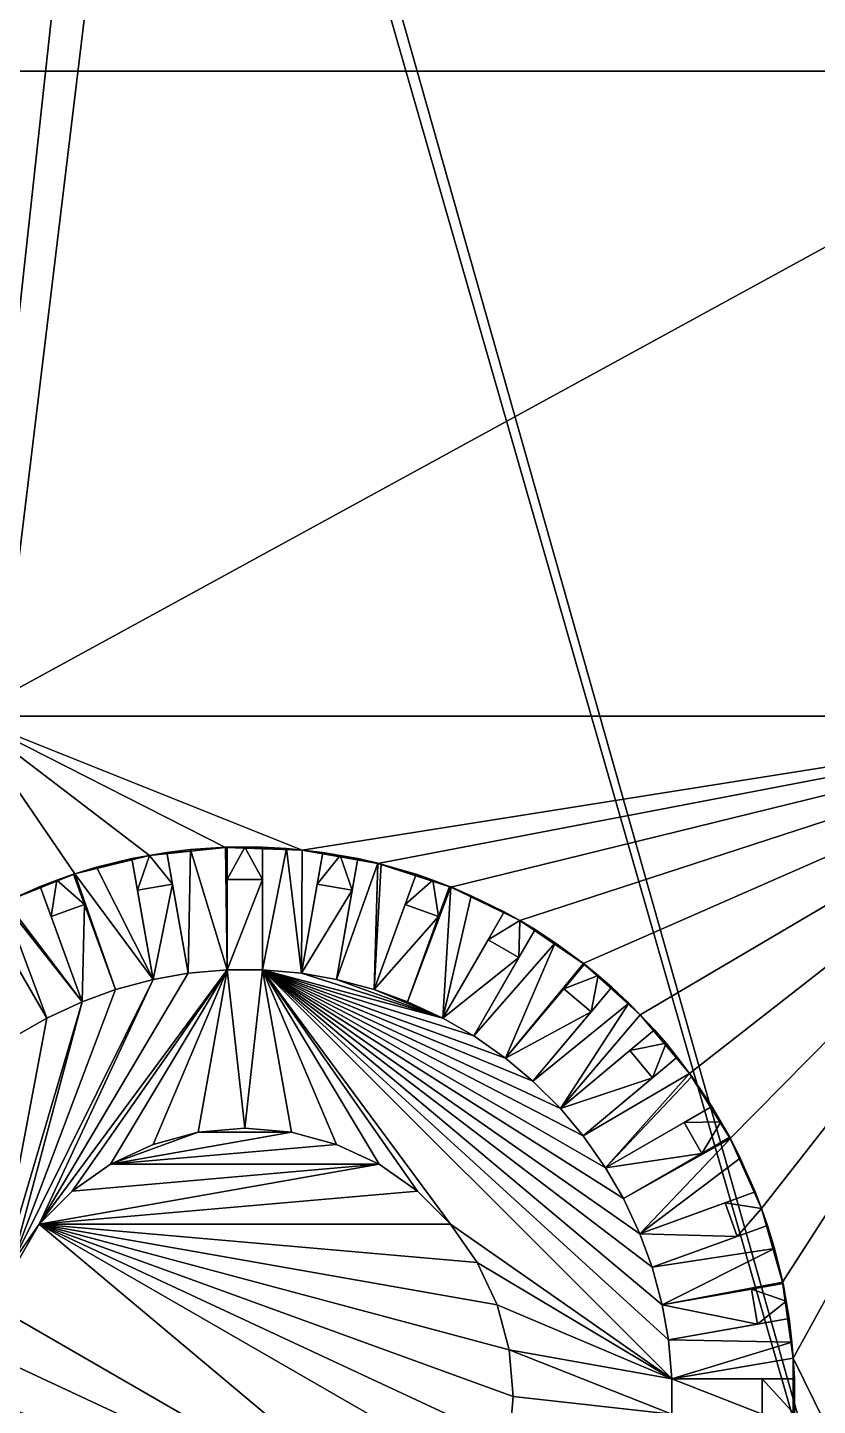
# Model space of a CAD drawing. Header units: metres. Extents: x 0 to 119, y 0 to 68.
# Drawn here: x 94.36 to 106.57, y 22.81 to 44.13 of the extents above; entities that cross this region are included whole.
import ezdxf

# ---------------------------------------------------------------- set-up
doc = ezdxf.new("R2010")
doc.units = ezdxf.units.M

msp = doc.modelspace()

# ---------------------------------------------------------------- linework, layer by layer
for points in [[(93.896515, 55.881092), (95.997047, 55.881767), (90.121101, 2)], [(90.121101, 2), (95.997047, 55.881767), (96.645309, 55.874252)], [(90.121101, 2), (96.645309, 55.874252), (112.121101, 2)], [(112.121101, 2), (96.645309, 55.874252), (96.868408, 55.873478)], [(112.121101, 2), (96.868408, 55.873478), (112.121101, 55.873478)], [(93.633965, 47.442966, 40), (111.671097, 43.450001, 40), (94.003128, 48.099998, 40)], [(94.003128, 48.099998, 40), (111.671097, 43.450001, 40), (111.671097, 48.099998, 40)], [(93.633965, 47.442966, 40), (93.421104, 43.450001, 40), (111.671097, 43.450001, 40)], [(111.671097, 43.450001, 40), (93.421104, 43.450001, 40), (93.421104, 33.475002, 40)], [(111.671097, 43.450001, 40), (93.421104, 33.475002, 40), (111.671097, 33.475002, 40)], [(93.994942, 30.58975, 40), (95.09446, 31.033979, 40), (93.421104, 33.475002, 40)], [(95.09446, 31.033979, 40), (96.245087, 31.320866, 40), (93.421104, 33.475002, 40)], [(93.421104, 33.475002, 40), (96.245087, 31.320866, 40), (97.424446, 31.444822, 40)], [(93.421104, 33.475002, 40), (97.424446, 31.444822, 40), (98.609589, 31.403437, 40)], [(111.671097, 33.475002, 40), (93.421104, 33.475002, 40), (98.609589, 31.403437, 40)], [(111.671097, 33.475002, 40), (98.609589, 31.403437, 40), (99.777428, 31.197514, 40)], [(99.777428, 31.197514, 40), (100.905258, 30.831062, 40), (111.671097, 33.475002, 40)], [(100.905258, 30.831062, 40), (101.9711, 30.311216, 40), (111.671097, 33.475002, 40)], [(111.671097, 33.475002, 40), (101.9711, 30.311216, 40), (102.954224, 29.648092, 40)], [(111.671097, 33.475002, 40), (102.954224, 29.648092, 40), (103.835487, 28.854595, 40)], [(103.835487, 28.854595, 40), (104.597748, 27.946175, 40), (111.671097, 33.475002, 40)], [(111.671097, 33.475002, 40), (104.597748, 27.946175, 40), (105.226151, 26.940508, 40)], [(111.671097, 33.475002, 40), (105.226151, 26.940508, 40), (105.708488, 25.85717, 40)], [(105.708488, 25.85717, 40), (106.035355, 24.717249, 40), (111.671097, 33.475002, 40)], [(111.671097, 33.475002, 40), (106.035355, 24.717249, 40), (106.200386, 23.542929, 40)], [(111.671097, 33.475002, 40), (106.200386, 23.542929, 40), (111.671097, 12.425, 40)], [(96.245018, 31.321253, 40.799999), (96.516296, 31.366426, 40.799999), (96.245087, 31.320866, 40)], [(96.245018, 31.321253, 40.799999), (96.602737, 30.876215, 41.299999), (96.516296, 31.366426, 40.799999)], [(96.245087, 31.320866, 40), (96.879707, 31.409193, 40.799999), (97.424446, 31.444822, 40)], [(96.245087, 31.320866, 40), (96.516296, 31.366426, 40.799999), (96.879707, 31.409193, 40.799999)], [(96.516296, 31.366426, 40.799999), (96.84584, 29.497484, 40.799999), (96.879707, 31.409193, 40.799999)], [(96.516296, 31.366426, 40.799999), (96.602737, 30.876215, 41.299999), (96.84584, 29.497484, 40.799999)], [(96.879707, 31.409193, 40.799999), (96.84584, 29.497484, 40.799999), (97.446098, 29.549999, 40.799999)], [(96.879707, 31.409193, 40.799999), (97.446098, 29.549999, 40.799999), (97.424347, 31.446293, 40.799999)], [(97.424446, 31.444822, 40), (96.879707, 31.409193, 40.799999), (97.424347, 31.446293, 40.799999)], [(97.424347, 31.446293, 40.799999), (97.446098, 29.549999, 40.799999), (97.446098, 31.447775, 40.799999)], [(97.424446, 31.444822, 40), (97.424347, 31.446293, 40.799999), (97.446098, 31.447775, 40.799999)], [(97.424446, 31.444822, 40), (97.446098, 31.447775, 40.799999), (97.7211, 31.449999, 40.799999)], [(97.7211, 31.449999, 40.799999), (97.996101, 31.447775, 40.799999), (97.424446, 31.444822, 40)], [(97.424446, 31.444822, 40), (97.996101, 31.447775, 40.799999), (98.36602, 31.426086, 40.799999)], [(97.424446, 31.444822, 40), (98.36602, 31.426086, 40.799999), (98.609589, 31.403437, 40)], [(97.446098, 31.447775, 40.799999), (97.446098, 30.950001, 41.299999), (97.7211, 31.449999, 40.799999)], [(97.7211, 31.449999, 40.799999), (97.446098, 30.950001, 41.299999), (97.996101, 30.950001, 41.299999)], [(97.446098, 29.549999, 40.799999), (97.446098, 30.950001, 41.299999), (97.446098, 31.447775, 40.799999)], [(97.7211, 31.449999, 40.799999), (97.996101, 30.950001, 41.299999), (97.996101, 31.447775, 40.799999)], [(98.36602, 31.426086, 40.799999), (97.996101, 31.447775, 40.799999), (97.996101, 29.549999, 40.799999)], [(97.996101, 31.447775, 40.799999), (97.996101, 30.950001, 41.299999), (97.996101, 29.549999, 40.799999)], [(98.36602, 31.426086, 40.799999), (97.996101, 29.549999, 40.799999), (98.596352, 29.497484, 40.799999)], [(98.596352, 29.497484, 40.799999), (98.609238, 31.400169, 40.799999), (98.36602, 31.426086, 40.799999)], [(98.609589, 31.403437, 40), (98.36602, 31.426086, 40.799999), (98.609238, 31.400169, 40.799999)], [(98.925903, 31.366426, 40.799999), (98.609238, 31.400169, 40.799999), (98.596352, 29.497484, 40.799999)], [(98.596352, 29.497484, 40.799999), (98.839462, 30.876215, 41.299999), (98.925903, 31.366426, 40.799999)], [(98.609589, 31.403437, 40), (98.609238, 31.400169, 40.799999), (98.925903, 31.366426, 40.799999)], [(98.925903, 31.366426, 40.799999), (99.197182, 31.321247, 40.799999), (98.609589, 31.403437, 40)], [(98.609589, 31.403437, 40), (99.197182, 31.321247, 40.799999), (99.467545, 31.270922, 40.799999)], [(98.609589, 31.403437, 40), (99.467545, 31.270922, 40.799999), (99.777428, 31.197514, 40)], [(98.925903, 31.366426, 40.799999), (98.839462, 30.876215, 41.299999), (99.197182, 31.321247, 40.799999)], [(95.430298, 31.136654, 40.799999), (95.093964, 31.03562, 40.799999), (96.304192, 29.401978, 40.799999)], [(95.09446, 31.033979, 40), (95.093964, 31.03562, 40.799999), (95.430298, 31.136654, 40.799999)], [(95.974655, 31.270922, 40.799999), (96.245087, 31.320866, 40), (95.09446, 31.033979, 40)], [(95.974655, 31.270922, 40.799999), (95.09446, 31.033979, 40), (95.430298, 31.136654, 40.799999)], [(96.304192, 29.401978, 40.799999), (95.974655, 31.270922, 40.799999), (95.430298, 31.136654, 40.799999)], [(96.245018, 31.321253, 40.799999), (96.245087, 31.320866, 40), (95.974655, 31.270922, 40.799999)], [(95.974655, 31.270922, 40.799999), (96.061096, 30.780708, 41.299999), (96.245018, 31.321253, 40.799999)], [(96.304192, 29.401978, 40.799999), (96.061096, 30.780708, 41.299999), (95.974655, 31.270922, 40.799999)], [(96.245018, 31.321253, 40.799999), (96.061096, 30.780708, 41.299999), (96.602737, 30.876215, 41.299999)], [(99.197182, 31.321247, 40.799999), (98.839462, 30.876215, 41.299999), (99.381104, 30.780708, 41.299999)], [(99.138, 29.401978, 40.799999), (99.777557, 31.198032, 40.799999), (99.467545, 31.270922, 40.799999)], [(99.467545, 31.270922, 40.799999), (99.381104, 30.780708, 41.299999), (99.138, 29.401978, 40.799999)], [(99.138, 29.401978, 40.799999), (99.720016, 29.246027, 40.799999), (99.777557, 31.198032, 40.799999)], [(99.197182, 31.321247, 40.799999), (99.381104, 30.780708, 41.299999), (99.467545, 31.270922, 40.799999)], [(99.777428, 31.197514, 40), (99.467545, 31.270922, 40.799999), (99.777557, 31.198032, 40.799999)], [(99.777557, 31.198032, 40.799999), (99.720016, 29.246027, 40.799999), (99.827858, 31.186207, 40.799999)], [(99.827858, 31.186207, 40.799999), (99.720016, 29.246027, 40.799999), (100.369095, 31.029352, 40.799999)], [(99.777428, 31.197514, 40), (99.777557, 31.198032, 40.799999), (99.827858, 31.186207, 40.799999)], [(99.827858, 31.186207, 40.799999), (100.905258, 30.831062, 40), (99.777428, 31.197514, 40)], [(100.369095, 31.029352, 40.799999), (100.905258, 30.831062, 40), (99.827858, 31.186207, 40.799999)], [(93.994942, 30.58975, 40), (94.032478, 30.608395, 40.799999), (95.09446, 31.033979, 40)], [(95.09446, 31.033979, 40), (94.032478, 30.608395, 40.799999), (94.556274, 30.84124, 40.799999)], [(95.09446, 31.033979, 40), (94.556274, 30.84124, 40.799999), (94.813911, 30.937439, 40.799999)], [(94.556274, 30.84124, 40.799999), (94.726517, 30.373486, 41.299999), (94.813911, 30.937439, 40.799999)], [(94.813911, 30.937439, 40.799999), (94.726517, 30.373486, 41.299999), (95.243347, 30.561596, 41.299999)], [(94.813911, 30.937439, 40.799999), (95.073105, 31.029352, 40.799999), (95.09446, 31.033979, 40)], [(94.813911, 30.937439, 40.799999), (95.243347, 30.561596, 41.299999), (95.073105, 31.029352, 40.799999)], [(95.093964, 31.03562, 40.799999), (95.073105, 31.029352, 40.799999), (95.722183, 29.246027, 40.799999)], [(95.09446, 31.033979, 40), (95.073105, 31.029352, 40.799999), (95.093964, 31.03562, 40.799999)], [(95.073105, 31.029352, 40.799999), (95.243347, 30.561596, 41.299999), (95.722183, 29.246027, 40.799999)], [(96.304192, 29.401978, 40.799999), (95.093964, 31.03562, 40.799999), (95.722183, 29.246027, 40.799999)], [(97.996101, 29.549999, 40.799999), (97.996101, 30.950001, 41.299999), (97.446098, 29.549999, 40.799999)], [(97.446098, 29.549999, 40.799999), (97.996101, 30.950001, 41.299999), (97.446098, 30.950001, 41.299999)], [(99.720016, 29.246027, 40.799999), (100.198845, 30.561596, 41.299999), (100.369095, 31.029352, 40.799999)], [(100.369095, 31.029352, 40.799999), (100.198845, 30.561596, 41.299999), (100.628296, 30.93745, 40.799999)], [(100.628296, 30.93745, 40.799999), (100.198845, 30.561596, 41.299999), (100.715675, 30.373486, 41.299999)], [(100.369095, 31.029352, 40.799999), (100.628296, 30.93745, 40.799999), (100.905258, 30.831062, 40)], [(100.905258, 30.831062, 40), (100.628296, 30.93745, 40.799999), (100.885925, 30.84124, 40.799999)], [(100.628296, 30.93745, 40.799999), (100.715675, 30.373486, 41.299999), (100.885925, 30.84124, 40.799999)], [(95.205353, 29.057917, 40.799999), (94.556274, 30.84124, 40.799999), (94.032478, 30.608395, 40.799999)], [(95.205353, 29.057917, 40.799999), (94.726517, 30.373486, 41.299999), (94.556274, 30.84124, 40.799999)], [(96.304192, 29.401978, 40.799999), (96.602737, 30.876215, 41.299999), (96.061096, 30.780708, 41.299999)], [(96.84584, 29.497484, 40.799999), (96.602737, 30.876215, 41.299999), (96.304192, 29.401978, 40.799999)], [(98.596352, 29.497484, 40.799999), (99.381104, 30.780708, 41.299999), (98.839462, 30.876215, 41.299999)], [(99.138, 29.401978, 40.799999), (99.381104, 30.780708, 41.299999), (98.596352, 29.497484, 40.799999)], [(100.905907, 30.832582, 40.799999), (100.885925, 30.84124, 40.799999), (100.236847, 29.057917, 40.799999)], [(100.885925, 30.84124, 40.799999), (100.715675, 30.373486, 41.299999), (100.236847, 29.057917, 40.799999)], [(100.905907, 30.832582, 40.799999), (100.236847, 29.057917, 40.799999), (100.782944, 28.803268, 40.799999)], [(100.905907, 30.832582, 40.799999), (100.782944, 28.803268, 40.799999), (101.222237, 30.695583, 40.799999)], [(101.222237, 30.695583, 40.799999), (100.782944, 28.803268, 40.799999), (101.731827, 30.446789, 40.799999)], [(100.905258, 30.831062, 40), (100.885925, 30.84124, 40.799999), (100.905907, 30.832582, 40.799999)], [(100.905907, 30.832582, 40.799999), (101.222237, 30.695583, 40.799999), (100.905258, 30.831062, 40)], [(100.905258, 30.831062, 40), (101.222237, 30.695583, 40.799999), (101.731827, 30.446789, 40.799999)], [(100.905258, 30.831062, 40), (101.731827, 30.446789, 40.799999), (101.9711, 30.311216, 40)], [(93.995018, 30.5896, 40.799999), (93.710365, 30.446789, 40.799999), (94.659256, 28.803268, 40.799999)], [(94.032478, 30.608395, 40.799999), (93.995018, 30.5896, 40.799999), (95.205353, 29.057917, 40.799999)], [(95.205353, 29.057917, 40.799999), (93.995018, 30.5896, 40.799999), (94.659256, 28.803268, 40.799999)], [(95.205353, 29.057917, 40.799999), (95.243347, 30.561596, 41.299999), (94.726517, 30.373486, 41.299999)], [(95.722183, 29.246027, 40.799999), (95.243347, 30.561596, 41.299999), (95.205353, 29.057917, 40.799999)], [(99.720016, 29.246027, 40.799999), (100.715675, 30.373486, 41.299999), (100.198845, 30.561596, 41.299999)], [(93.710365, 30.446789, 40.799999), (93.959259, 30.015703, 41.299999), (94.659256, 28.803268, 40.799999)], [(100.236847, 29.057917, 40.799999), (100.715675, 30.373486, 41.299999), (99.720016, 29.246027, 40.799999)], [(100.782944, 28.803268, 40.799999), (101.482941, 30.015703, 41.299999), (101.731827, 30.446789, 40.799999)], [(101.731827, 30.446789, 40.799999), (101.482941, 30.015703, 41.299999), (101.971252, 30.311483, 40.799999)], [(101.971252, 30.311483, 40.799999), (101.482941, 30.015703, 41.299999), (101.959259, 29.740702, 41.299999)], [(101.9711, 30.311216, 40), (101.731827, 30.446789, 40.799999), (101.971252, 30.311483, 40.799999)], [(101.971252, 30.311483, 40.799999), (101.959259, 29.740702, 41.299999), (102.208138, 30.171789, 40.799999)], [(101.9711, 30.311216, 40), (101.971252, 30.311483, 40.799999), (102.208138, 30.171789, 40.799999)], [(102.520027, 29.967651, 40.799999), (102.954224, 29.648092, 40), (101.9711, 30.311216, 40)], [(102.520027, 29.967651, 40.799999), (101.9711, 30.311216, 40), (102.208138, 30.171789, 40.799999)], [(101.259254, 28.528267, 40.799999), (102.520027, 29.967651, 40.799999), (102.208138, 30.171789, 40.799999)], [(102.208138, 30.171789, 40.799999), (101.959259, 29.740702, 41.299999), (101.259254, 28.528267, 40.799999)], [(94.659256, 28.803268, 40.799999), (93.959259, 30.015703, 41.299999), (94.182938, 28.528267, 40.799999)], [(100.782944, 28.803268, 40.799999), (101.959259, 29.740702, 41.299999), (101.482941, 30.015703, 41.299999)], [(101.259254, 28.528267, 40.799999), (101.752831, 28.182659, 40.799999), (102.520027, 29.967651, 40.799999)], [(101.752831, 28.182659, 40.799999), (102.955109, 29.649309, 40.799999), (102.520027, 29.967651, 40.799999)], [(102.955109, 29.649309, 40.799999), (102.954224, 29.648092, 40), (102.520027, 29.967651, 40.799999)], [(101.259254, 28.528267, 40.799999), (101.959259, 29.740702, 41.299999), (100.782944, 28.803268, 40.799999)], [(102.972702, 29.63644, 40.799999), (102.955109, 29.649309, 40.799999), (101.752831, 28.182659, 40.799999)], [(101.752831, 28.182659, 40.799999), (102.652733, 29.255121, 41.299999), (102.972702, 29.63644, 40.799999)], [(102.972702, 29.63644, 40.799999), (102.652733, 29.255121, 41.299999), (103.184921, 29.461529, 40.799999)], [(102.955109, 29.649309, 40.799999), (102.972702, 29.63644, 40.799999), (102.954224, 29.648092, 40)], [(102.954224, 29.648092, 40), (102.972702, 29.63644, 40.799999), (103.184921, 29.461529, 40.799999)], [(103.184921, 29.461529, 40.799999), (103.394028, 29.282907, 40.799999), (102.954224, 29.648092, 40)], [(102.954224, 29.648092, 40), (103.394028, 29.282907, 40.799999), (103.65638, 29.034649, 40.799999)], [(102.954224, 29.648092, 40), (103.65638, 29.034649, 40.799999), (103.835487, 28.854595, 40)], [(96.84584, 29.497484, 40.799999), (94.542015, 25.617567, 40.799999), (97.446098, 29.549999, 40.799999)], [(97.446098, 29.549999, 40.799999), (94.542015, 25.617567, 40.799999), (95.053528, 26.129084, 40.799999)], [(96.84584, 29.497484, 40.799999), (96.304192, 29.401978, 40.799999), (94.542015, 25.617567, 40.799999)], [(97.446098, 29.549999, 40.799999), (95.053528, 26.129084, 40.799999), (95.646095, 26.544004, 40.799999)], [(95.646095, 26.544004, 40.799999), (96.30172, 26.849724, 40.799999), (97.446098, 29.549999, 40.799999)], [(96.30172, 26.849724, 40.799999), (97.000458, 27.036951, 40.799999), (97.446098, 29.549999, 40.799999)], [(97.446098, 29.549999, 40.799999), (97.000458, 27.036951, 40.799999), (97.7211, 27.1, 40.799999)], [(97.446098, 29.549999, 40.799999), (97.7211, 27.1, 40.799999), (97.996101, 29.549999, 40.799999)], [(97.996101, 29.549999, 40.799999), (97.7211, 27.1, 40.799999), (98.441734, 27.036951, 40.799999)], [(101.259254, 28.528267, 40.799999), (100.782944, 28.803268, 40.799999), (97.996101, 29.549999, 40.799999)], [(104.268578, 23.825256, 40.799999), (104.17308, 24.366899, 40.799999), (97.996101, 29.549999, 40.799999)], [(98.596352, 29.497484, 40.799999), (97.996101, 29.549999, 40.799999), (100.782944, 28.803268, 40.799999)], [(102.953758, 26.981735, 40.799999), (102.600227, 27.403061, 40.799999), (97.996101, 29.549999, 40.799999)], [(104.17308, 24.366899, 40.799999), (104.01712, 24.948917, 40.799999), (97.996101, 29.549999, 40.799999)], [(97.996101, 29.549999, 40.799999), (104.01712, 24.948917, 40.799999), (103.82901, 25.46575, 40.799999)], [(103.82901, 25.46575, 40.799999), (103.574364, 26.011843, 40.799999), (97.996101, 29.549999, 40.799999)], [(97.996101, 29.549999, 40.799999), (103.574364, 26.011843, 40.799999), (103.299362, 26.488157, 40.799999)], [(97.996101, 29.549999, 40.799999), (103.299362, 26.488157, 40.799999), (102.953758, 26.981735, 40.799999)], [(100.388672, 26.129084, 40.799999), (97.996101, 29.549999, 40.799999), (99.796104, 26.544004, 40.799999)], [(99.796104, 26.544004, 40.799999), (97.996101, 29.549999, 40.799999), (99.14048, 26.849724, 40.799999)], [(102.600227, 27.403061, 40.799999), (102.174164, 27.829128, 40.799999), (97.996101, 29.549999, 40.799999)], [(97.996101, 29.549999, 40.799999), (102.174164, 27.829128, 40.799999), (101.752831, 28.182659, 40.799999)], [(97.996101, 29.549999, 40.799999), (101.752831, 28.182659, 40.799999), (101.259254, 28.528267, 40.799999)], [(97.996101, 29.549999, 40.799999), (98.441734, 27.036951, 40.799999), (99.14048, 26.849724, 40.799999)], [(100.388672, 26.129084, 40.799999), (100.900185, 25.617567, 40.799999), (97.996101, 29.549999, 40.799999)], [(97.996101, 29.549999, 40.799999), (100.900185, 25.617567, 40.799999), (104.321098, 23.225, 40.799999)], [(97.996101, 29.549999, 40.799999), (104.321098, 23.225, 40.799999), (104.268578, 23.825256, 40.799999)], [(98.596352, 29.497484, 40.799999), (100.782944, 28.803268, 40.799999), (99.138, 29.401978, 40.799999)], [(103.184921, 29.461529, 40.799999), (102.652733, 29.255121, 41.299999), (103.074059, 28.901588, 41.299999)], [(103.184921, 29.461529, 40.799999), (103.074059, 28.901588, 41.299999), (103.394028, 29.282907, 40.799999)], [(94.542015, 25.617567, 40.799999), (96.304192, 29.401978, 40.799999), (94.12709, 25.025002, 40.799999)], [(96.304192, 29.401978, 40.799999), (95.722183, 29.246027, 40.799999), (94.12709, 25.025002, 40.799999)], [(94.12709, 25.025002, 40.799999), (95.722183, 29.246027, 40.799999), (95.205353, 29.057917, 40.799999)], [(100.782944, 28.803268, 40.799999), (99.720016, 29.246027, 40.799999), (99.138, 29.401978, 40.799999)], [(100.782944, 28.803268, 40.799999), (100.236847, 29.057917, 40.799999), (99.720016, 29.246027, 40.799999)], [(101.752831, 28.182659, 40.799999), (103.074059, 28.901588, 41.299999), (102.652733, 29.255121, 41.299999)], [(103.65638, 29.034649, 40.799999), (103.394028, 29.282907, 40.799999), (102.174164, 27.829128, 40.799999)], [(103.394028, 29.282907, 40.799999), (103.074059, 28.901588, 41.299999), (102.174164, 27.829128, 40.799999)], [(94.12709, 25.025002, 40.799999), (95.205353, 29.057917, 40.799999), (93.821373, 24.369383, 40.799999)], [(95.205353, 29.057917, 40.799999), (94.659256, 28.803268, 40.799999), (93.821373, 24.369383, 40.799999)], [(102.600227, 27.403061, 40.799999), (103.65638, 29.034649, 40.799999), (102.174164, 27.829128, 40.799999)], [(103.832787, 28.85199, 40.799999), (103.65638, 29.034649, 40.799999), (102.600227, 27.403061, 40.799999)], [(103.835487, 28.854595, 40), (103.65638, 29.034649, 40.799999), (103.832787, 28.85199, 40.799999)], [(93.821373, 24.369383, 40.799999), (94.659256, 28.803268, 40.799999), (94.182938, 28.528267, 40.799999)], [(102.174164, 27.829128, 40.799999), (103.074059, 28.901588, 41.299999), (101.752831, 28.182659, 40.799999)], [(102.600227, 27.403061, 40.799999), (104.054001, 28.622927, 40.799999), (103.832787, 28.85199, 40.799999)], [(103.835487, 28.854595, 40), (103.832787, 28.85199, 40.799999), (104.054001, 28.622927, 40.799999)], [(104.054001, 28.622927, 40.799999), (104.23262, 28.413813, 40.799999), (103.835487, 28.854595, 40)], [(103.835487, 28.854595, 40), (104.23262, 28.413813, 40.799999), (104.407532, 28.201603, 40.799999)], [(103.835487, 28.854595, 40), (104.407532, 28.201603, 40.799999), (104.597748, 27.946175, 40)], [(102.600227, 27.403061, 40.799999), (103.672684, 28.302963, 41.299999), (104.054001, 28.622927, 40.799999)], [(104.054001, 28.622927, 40.799999), (103.672684, 28.302963, 41.299999), (104.23262, 28.413813, 40.799999)], [(104.23262, 28.413813, 40.799999), (103.672684, 28.302963, 41.299999), (104.026222, 27.881639, 41.299999)], [(104.23262, 28.413813, 40.799999), (104.026222, 27.881639, 41.299999), (104.407532, 28.201603, 40.799999)], [(102.600227, 27.403061, 40.799999), (104.026222, 27.881639, 41.299999), (103.672684, 28.302963, 41.299999)], [(102.953758, 26.981735, 40.799999), (104.598206, 27.946516, 40.799999), (104.407532, 28.201603, 40.799999)], [(104.407532, 28.201603, 40.799999), (104.026222, 27.881639, 41.299999), (102.953758, 26.981735, 40.799999)], [(104.597748, 27.946175, 40), (104.407532, 28.201603, 40.799999), (104.598206, 27.946516, 40.799999)], [(102.953758, 26.981735, 40.799999), (103.299362, 26.488157, 40.799999), (104.598206, 27.946516, 40.799999)], [(104.598206, 27.946516, 40.799999), (103.299362, 26.488157, 40.799999), (104.631264, 27.902275, 40.799999)], [(104.597748, 27.946175, 40), (104.598206, 27.946516, 40.799999), (104.631264, 27.902275, 40.799999)], [(104.631264, 27.902275, 40.799999), (105.226151, 26.940508, 40), (104.597748, 27.946175, 40)], [(102.953758, 26.981735, 40.799999), (104.026222, 27.881639, 41.299999), (102.600227, 27.403061, 40.799999)], [(104.631264, 27.902275, 40.799999), (103.299362, 26.488157, 40.799999), (104.942886, 27.437044, 40.799999)], [(104.942886, 27.437044, 40.799999), (105.226151, 26.940508, 40), (104.631264, 27.902275, 40.799999)], [(103.299362, 26.488157, 40.799999), (104.511795, 27.188158, 41.299999), (104.942886, 27.437044, 40.799999)], [(104.942886, 27.437044, 40.799999), (104.511795, 27.188158, 41.299999), (105.082596, 27.200161, 40.799999)], [(104.942886, 27.437044, 40.799999), (105.082596, 27.200161, 40.799999), (105.226151, 26.940508, 40)], [(97.7211, 27.1, 41), (97.7211, 27.1, 40.799999), (97.000458, 27.036951, 40.799999)], [(97.7211, 27.1, 41), (97.000458, 27.036951, 40.799999), (97.000458, 27.036951, 41)], [(97.7211, 27.1, 41), (97.000458, 27.036951, 41), (98.441734, 27.036951, 41)], [(98.441734, 27.036951, 41), (98.441734, 27.036951, 40.799999), (97.7211, 27.1, 40.799999)], [(98.441734, 27.036951, 41), (97.7211, 27.1, 40.799999), (97.7211, 27.1, 41)], [(103.299362, 26.488157, 40.799999), (104.786797, 26.711843, 41.299999), (104.511795, 27.188158, 41.299999)], [(105.082596, 27.200161, 40.799999), (104.511795, 27.188158, 41.299999), (104.786797, 26.711843, 41.299999)], [(105.082596, 27.200161, 40.799999), (104.786797, 26.711843, 41.299999), (105.217888, 26.960732, 40.799999)], [(105.226151, 26.940508, 40), (105.082596, 27.200161, 40.799999), (105.217888, 26.960732, 40.799999)], [(97.000458, 27.036951, 41), (96.30172, 26.849724, 41), (95.646095, 26.544004, 41)], [(98.441734, 27.036951, 41), (97.000458, 27.036951, 41), (95.646095, 26.544004, 41)], [(98.441734, 27.036951, 41), (95.646095, 26.544004, 41), (99.14048, 26.849724, 41)], [(97.000458, 27.036951, 41), (97.000458, 27.036951, 40.799999), (96.30172, 26.849724, 40.799999)], [(97.000458, 27.036951, 41), (96.30172, 26.849724, 40.799999), (96.30172, 26.849724, 41)], [(99.14048, 26.849724, 41), (99.14048, 26.849724, 40.799999), (98.441734, 27.036951, 40.799999)], [(99.14048, 26.849724, 41), (98.441734, 27.036951, 40.799999), (98.441734, 27.036951, 41)], [(105.227654, 26.941261, 40.799999), (105.217888, 26.960732, 40.799999), (103.574364, 26.011843, 40.799999)], [(105.217888, 26.960732, 40.799999), (104.786797, 26.711843, 41.299999), (103.574364, 26.011843, 40.799999)], [(103.82901, 25.46575, 40.799999), (105.227654, 26.941261, 40.799999), (103.574364, 26.011843, 40.799999)], [(105.379524, 26.638559, 40.799999), (105.227654, 26.941261, 40.799999), (103.82901, 25.46575, 40.799999)], [(105.226151, 26.940508, 40), (105.217888, 26.960732, 40.799999), (105.227654, 26.941261, 40.799999)], [(105.227654, 26.941261, 40.799999), (105.379524, 26.638559, 40.799999), (105.226151, 26.940508, 40)], [(105.226151, 26.940508, 40), (105.379524, 26.638559, 40.799999), (105.612335, 26.114824, 40.799999)], [(105.226151, 26.940508, 40), (105.612335, 26.114824, 40.799999), (105.708488, 25.85717, 40)], [(96.30172, 26.849724, 41), (96.30172, 26.849724, 40.799999), (95.646095, 26.544004, 40.799999)], [(96.30172, 26.849724, 41), (95.646095, 26.544004, 40.799999), (95.646095, 26.544004, 41)], [(99.14048, 26.849724, 41), (95.646095, 26.544004, 41), (99.796104, 26.544004, 41)], [(99.796104, 26.544004, 41), (99.796104, 26.544004, 40.799999), (99.14048, 26.849724, 40.799999)], [(99.796104, 26.544004, 41), (99.14048, 26.849724, 40.799999), (99.14048, 26.849724, 41)], [(103.574364, 26.011843, 40.799999), (104.786797, 26.711843, 41.299999), (103.299362, 26.488157, 40.799999)], [(99.796104, 26.544004, 41), (95.053528, 26.129084, 41), (94.542015, 25.617567, 41)], [(99.796104, 26.544004, 41), (94.542015, 25.617567, 41), (100.388672, 26.129084, 41)], [(95.646095, 26.544004, 41), (95.646095, 26.544004, 40.799999), (95.053528, 26.129084, 40.799999)], [(95.646095, 26.544004, 41), (95.053528, 26.129084, 40.799999), (95.053528, 26.129084, 41)], [(95.646095, 26.544004, 41), (95.053528, 26.129084, 41), (99.796104, 26.544004, 41)], [(100.388672, 26.129084, 41), (100.388672, 26.129084, 40.799999), (99.796104, 26.544004, 40.799999)], [(100.388672, 26.129084, 41), (99.796104, 26.544004, 40.799999), (99.796104, 26.544004, 41)], [(103.82901, 25.46575, 40.799999), (105.612335, 26.114824, 40.799999), (105.379524, 26.638559, 40.799999)], [(95.053528, 26.129084, 41), (95.053528, 26.129084, 40.799999), (94.542015, 25.617567, 40.799999)], [(95.053528, 26.129084, 41), (94.542015, 25.617567, 40.799999), (94.542015, 25.617567, 41)], [(100.388672, 26.129084, 41), (94.542015, 25.617567, 41), (100.900185, 25.617567, 41)], [(100.900185, 25.617567, 41), (100.900185, 25.617567, 40.799999), (100.388672, 26.129084, 40.799999)], [(100.900185, 25.617567, 41), (100.388672, 26.129084, 40.799999), (100.388672, 26.129084, 41)], [(103.82901, 25.46575, 40.799999), (105.144585, 25.944578, 41.299999), (105.612335, 26.114824, 40.799999)], [(105.612335, 26.114824, 40.799999), (105.144585, 25.944578, 41.299999), (105.708534, 25.857189, 40.799999)], [(105.708488, 25.85717, 40), (105.612335, 26.114824, 40.799999), (105.708534, 25.857189, 40.799999)], [(103.82901, 25.46575, 40.799999), (105.332695, 25.427746, 41.299999), (105.144585, 25.944578, 41.299999)], [(105.708534, 25.857189, 40.799999), (105.144585, 25.944578, 41.299999), (105.332695, 25.427746, 41.299999)], [(105.708534, 25.857189, 40.799999), (105.332695, 25.427746, 41.299999), (105.800453, 25.597996, 40.799999)], [(105.708488, 25.85717, 40), (105.708534, 25.857189, 40.799999), (105.800453, 25.597996, 40.799999)], [(105.907669, 25.240858, 40.799999), (106.035355, 24.717249, 40), (105.708488, 25.85717, 40)], [(105.907669, 25.240858, 40.799999), (105.708488, 25.85717, 40), (105.800453, 25.597996, 40.799999)], [(94.542015, 25.617567, 41), (94.12709, 25.025002, 41), (93.821373, 24.369383, 41)], [(94.542015, 25.617567, 41), (93.821373, 24.369383, 41), (100.900185, 20.282431, 41)], [(94.542015, 25.617567, 41), (94.542015, 25.617567, 40.799999), (94.12709, 25.025002, 40.799999)], [(94.542015, 25.617567, 41), (94.12709, 25.025002, 40.799999), (94.12709, 25.025002, 41)], [(101.871101, 22.949999, 41), (101.808052, 23.670639, 41), (94.542015, 25.617567, 41)], [(100.900185, 20.282431, 41), (101.620827, 21.530617, 41), (94.542015, 25.617567, 41)], [(94.542015, 25.617567, 41), (101.620827, 21.530617, 41), (101.808052, 22.229361, 41)], [(94.542015, 25.617567, 41), (101.808052, 22.229361, 41), (101.871101, 22.949999, 41)], [(101.808052, 23.670639, 41), (101.620827, 24.369383, 41), (94.542015, 25.617567, 41)], [(94.542015, 25.617567, 41), (101.620827, 24.369383, 41), (101.315102, 25.025002, 41)], [(94.542015, 25.617567, 41), (101.315102, 25.025002, 41), (100.900185, 25.617567, 41)], [(100.900185, 25.617567, 40.799999), (101.315102, 25.025002, 40.799999), (104.321098, 23.225, 40.799999)], [(101.315102, 25.025002, 41), (101.315102, 25.025002, 40.799999), (100.900185, 25.617567, 40.799999)], [(101.315102, 25.025002, 41), (100.900185, 25.617567, 40.799999), (100.900185, 25.617567, 41)], [(105.907669, 25.240858, 40.799999), (105.800453, 25.597996, 40.799999), (104.01712, 24.948917, 40.799999)], [(105.800453, 25.597996, 40.799999), (105.332695, 25.427746, 41.299999), (104.01712, 24.948917, 40.799999)], [(104.01712, 24.948917, 40.799999), (105.332695, 25.427746, 41.299999), (103.82901, 25.46575, 40.799999)], [(104.17308, 24.366899, 40.799999), (105.907669, 25.240858, 40.799999), (104.01712, 24.948917, 40.799999)], [(106.036797, 24.717607, 40.799999), (105.907669, 25.240858, 40.799999), (104.17308, 24.366899, 40.799999)], [(106.036797, 24.717607, 40.799999), (106.035355, 24.717249, 40), (105.907669, 25.240858, 40.799999)], [(101.315102, 25.025002, 40.799999), (101.620827, 24.369383, 40.799999), (104.321098, 23.225, 40.799999)], [(101.620827, 24.369383, 41), (101.620827, 24.369383, 40.799999), (101.315102, 25.025002, 40.799999)], [(101.620827, 24.369383, 41), (101.315102, 25.025002, 40.799999), (101.315102, 25.025002, 41)], [(104.17308, 24.366899, 40.799999), (106.042023, 24.696445, 40.799999), (106.036797, 24.717607, 40.799999)], [(104.17308, 24.366899, 40.799999), (105.551811, 24.610006, 41.299999), (106.042023, 24.696445, 40.799999)], [(104.17308, 24.366899, 40.799999), (105.647308, 24.068363, 41.299999), (105.551811, 24.610006, 41.299999)], [(106.042023, 24.696445, 40.799999), (105.551811, 24.610006, 41.299999), (106.092316, 24.426071, 40.799999)], [(106.092316, 24.426071, 40.799999), (105.551811, 24.610006, 41.299999), (105.647308, 24.068363, 41.299999)], [(106.036797, 24.717607, 40.799999), (106.042023, 24.696445, 40.799999), (106.035355, 24.717249, 40)], [(106.035355, 24.717249, 40), (106.042023, 24.696445, 40.799999), (106.092316, 24.426071, 40.799999)], [(106.092316, 24.426071, 40.799999), (106.137527, 24.1548, 40.799999), (106.035355, 24.717249, 40)], [(106.035355, 24.717249, 40), (106.137527, 24.1548, 40.799999), (106.180107, 23.791971, 40.799999)], [(106.035355, 24.717249, 40), (106.180107, 23.791971, 40.799999), (106.200386, 23.542929, 40)], [(100.900185, 20.282431, 41), (93.821373, 24.369383, 41), (93.63414, 23.670639, 41)], [(104.321098, 23.225, 40.799999), (101.620827, 24.369383, 40.799999), (101.808052, 23.670639, 40.799999)], [(101.808052, 23.670639, 41), (101.808052, 23.670639, 40.799999), (101.620827, 24.369383, 40.799999)], [(101.808052, 23.670639, 41), (101.620827, 24.369383, 40.799999), (101.620827, 24.369383, 41)], [(104.268578, 23.825256, 40.799999), (105.647308, 24.068363, 41.299999), (104.17308, 24.366899, 40.799999)], [(106.092316, 24.426071, 40.799999), (105.647308, 24.068363, 41.299999), (106.137527, 24.1548, 40.799999)], [(104.268578, 23.825256, 40.799999), (106.180107, 23.791971, 40.799999), (106.137527, 24.1548, 40.799999)], [(106.137527, 24.1548, 40.799999), (105.647308, 24.068363, 41.299999), (104.268578, 23.825256, 40.799999)], [(100.900185, 20.282431, 41), (93.63414, 23.670639, 41), (93.571098, 22.949999, 41)], [(104.321098, 23.225, 40.799999), (101.808052, 23.670639, 40.799999), (104.321098, 22.674999, 40.799999)], [(104.321098, 22.674999, 40.799999), (101.808052, 23.670639, 40.799999), (101.871101, 22.949999, 40.799999)], [(101.871101, 22.949999, 41), (101.871101, 22.949999, 40.799999), (101.808052, 23.670639, 40.799999)], [(101.871101, 22.949999, 41), (101.808052, 23.670639, 40.799999), (101.808052, 23.670639, 41)], [(104.268578, 23.825256, 40.799999), (104.321098, 23.225, 40.799999), (106.180107, 23.791971, 40.799999)], [(104.321098, 23.225, 40.799999), (106.197136, 23.542707, 40.799999), (106.180107, 23.791971, 40.799999)], [(106.200386, 23.542929, 40), (106.180107, 23.791971, 40.799999), (106.197136, 23.542707, 40.799999)], [(106.218834, 23.224964, 40.799999), (106.197136, 23.542707, 40.799999), (104.321098, 23.225, 40.799999)], [(106.200386, 23.542929, 40), (106.197136, 23.542707, 40.799999), (106.218834, 23.224964, 40.799999)], [(111.671097, 12.425, 40), (106.200386, 23.542929, 40), (106.200386, 22.357071, 40)], [(106.218842, 22.675035, 40.799999), (106.200386, 22.357071, 40), (106.200386, 23.542929, 40)], [(106.218842, 22.675035, 40.799999), (106.200386, 23.542929, 40), (106.218834, 23.224964, 40.799999)], [(104.321098, 22.674999, 40.799999), (105.7211, 22.674999, 41.299999), (104.321098, 23.225, 40.799999)], [(104.321098, 23.225, 40.799999), (105.7211, 22.674999, 41.299999), (105.7211, 23.225, 41.299999)], [(104.321098, 23.225, 40.799999), (105.7211, 23.225, 41.299999), (106.218834, 23.224964, 40.799999)], [(105.7211, 22.674999, 41.299999), (106.218842, 22.675035, 40.799999), (105.7211, 23.225, 41.299999)], [(105.7211, 23.225, 41.299999), (106.218842, 22.675035, 40.799999), (106.218834, 23.224964, 40.799999)], [(93.571098, 22.949999, 41), (93.63414, 22.229361, 41), (100.900185, 20.282431, 41)], [(104.321098, 22.674999, 40.799999), (101.871101, 22.949999, 40.799999), (101.808052, 22.229361, 40.799999)], [(101.808052, 22.229361, 41), (101.808052, 22.229361, 40.799999), (101.871101, 22.949999, 40.799999)], [(101.808052, 22.229361, 41), (101.871101, 22.949999, 40.799999), (101.871101, 22.949999, 41)]]:
    msp.add_3dface(points)

doc.saveas('drawing.dxf')
